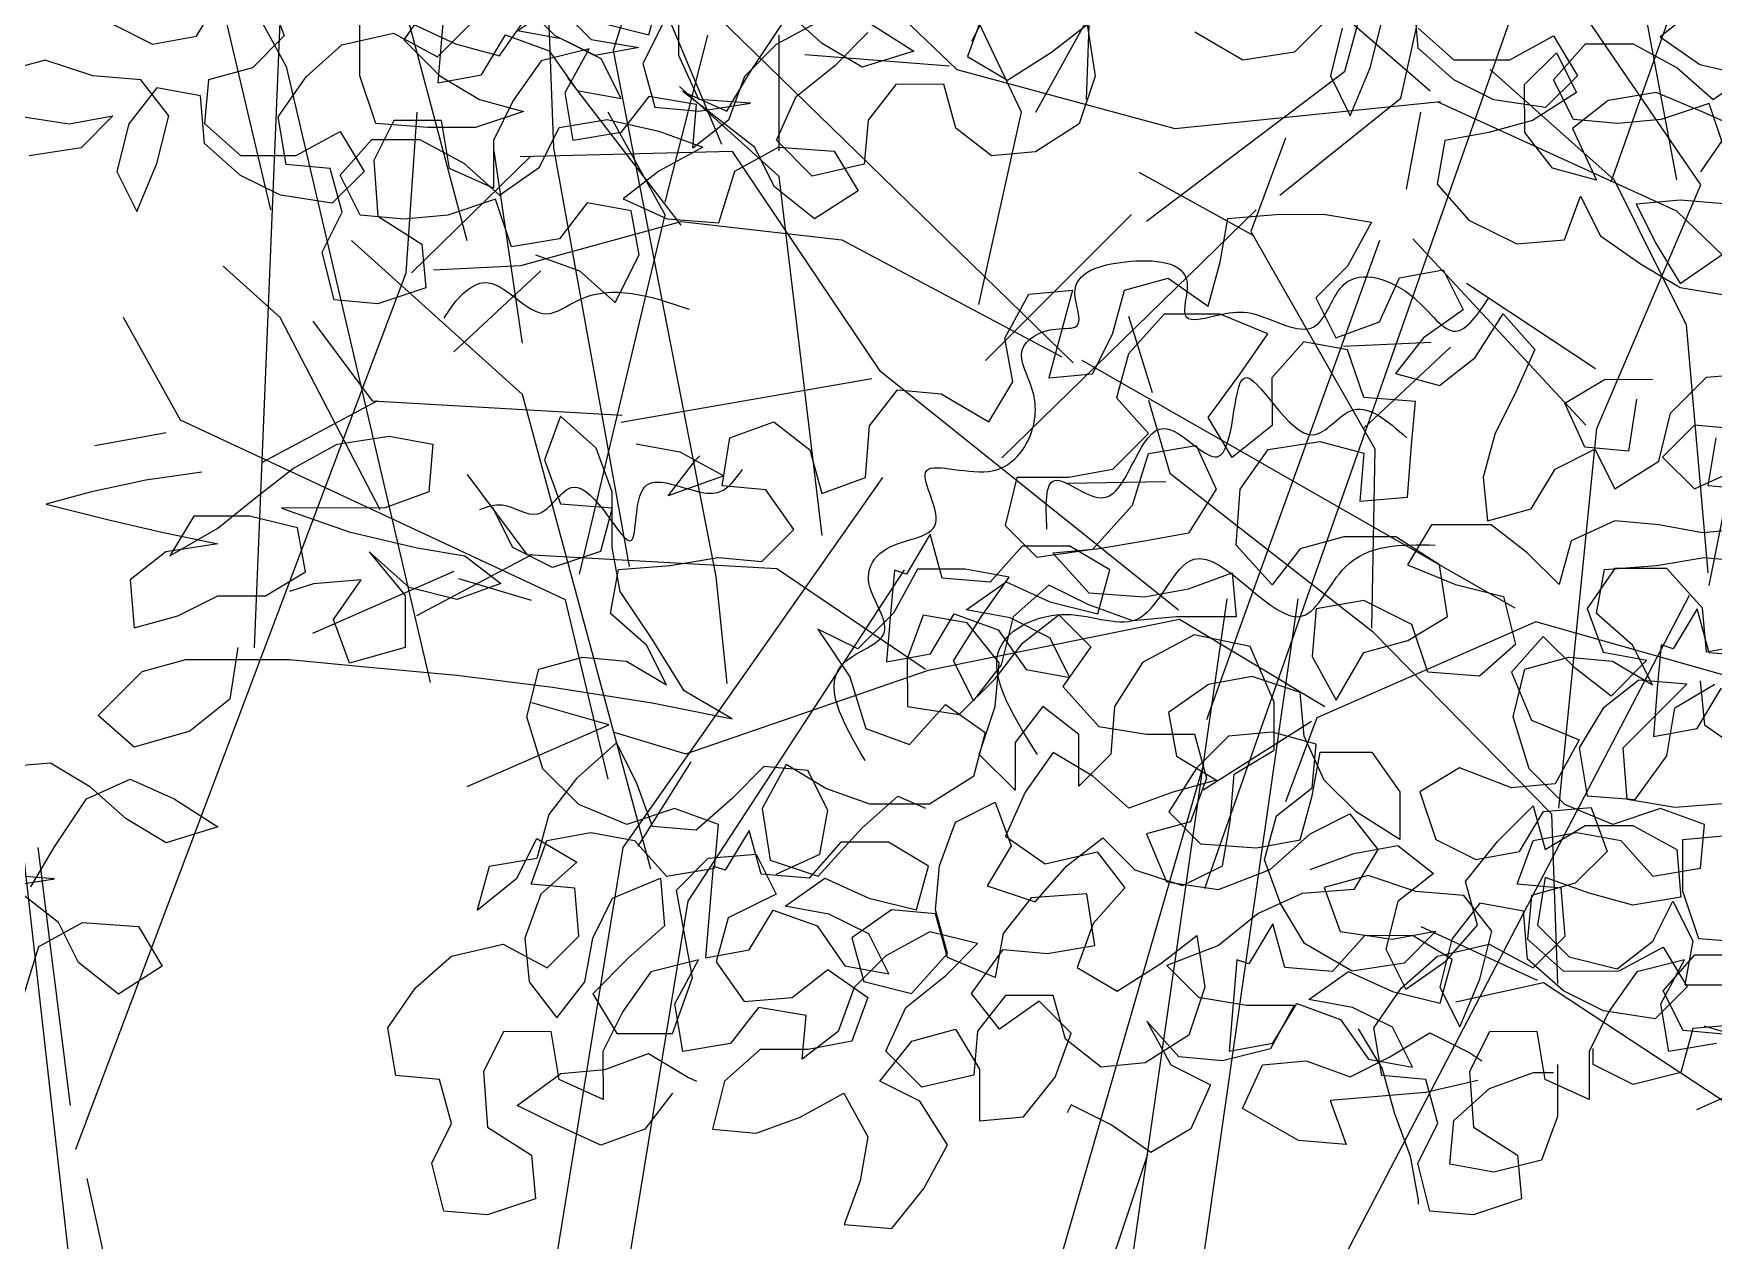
# Model space of a CAD drawing. Header units: metres. Extents: x 37 to 217, y 53 to 242.
# Drawn here: x 42.507 to 45.621, y 61.158 to 63.397 of the extents above; entities that cross this region are included whole.
import ezdxf

# ---------------------------------------------------------------- set-up
doc = ezdxf.new("R2010")
doc.units = ezdxf.units.M
doc.layers.add('DGPRO_Arboles existentes', color=7, linetype='Continuous')

# ---------------------------------------------------------------- blocks, each defined once
blk = doc.blocks.new('Celtis tala VISTA 250 gris')
at = {"color": 252}
for p, q in [((2390.6603, 1078.6866), (2390.2495, 1077.3866)), ((2390.6603, 1078.6866), (2390.2495, 1077.3866)), ((2391.4908, 1078.5062), (2390.9137, 1077.4036)), ((2391.4908, 1078.5062), (2390.9137, 1077.4036)), ((2389.1976, 1078.1742), (2389.6439, 1077.3574)), ((2389.1976, 1078.1742), (2389.6439, 1077.3574)), ((2391.1507, 1077.9743), (2391.1262, 1077.2961)), ((2391.1507, 1077.9743), (2391.1262, 1077.2961)), ((2386.5198, 1077.9178), (2386.6509, 1077.2209)), ((2386.5198, 1077.9178), (2386.6509, 1077.2209)), ((2391.7615, 1077.9154), (2391.6052, 1077.347)), ((2391.7615, 1077.9154), (2391.6052, 1077.347)), ((2391.7096, 1077.2983), (2391.8387, 1077.8803)), ((2391.7096, 1077.2983), (2391.8387, 1077.8803)), ((2386.1941, 1077.3857), (2385.7741, 1077.7503)), ((2386.1941, 1077.3857), (2385.7741, 1077.7503)), ((2385.0331, 1077.6979), (2385.3164, 1077.4256)), ((2385.0331, 1077.6979), (2385.3164, 1077.4256)), ((2389.6153, 1077.0916), (2389.4748, 1077.6875)), ((2389.6153, 1077.0916), (2389.4748, 1077.6875)), ((2384.8808, 1077.2866), (2384.7663, 1077.5603)), ((2384.8808, 1077.2866), (2384.7663, 1077.5603)), ((2384.8724, 1077.5247), (2385.5323, 1076.8815)), ((2384.8724, 1077.5247), (2385.5323, 1076.8815)), ((2389.5851, 1076.279), (2389.6353, 1077.5069)), ((2389.5851, 1076.279), (2389.6353, 1077.5069)), ((2391.9414, 1077.5267), (2391.3459, 1075.8318)), ((2391.9414, 1077.5267), (2391.3459, 1075.8318)), ((2389.8582, 1077.486), (2389.9786, 1077.0345)), ((2389.8582, 1077.486), (2389.9786, 1077.0345)), ((2385.3031, 1077.4321), (2385.035, 1077.4532)), ((2385.3031, 1077.4321), (2385.035, 1077.4532)), ((2390.1291, 1077.4679), (2390.1391, 1077.2061)), ((2390.1291, 1077.4679), (2390.1391, 1077.2061)), ((2391.0333, 1077.2723), (2391.139, 1077.4626)), ((2391.0333, 1077.2723), (2391.139, 1077.4626)), ((2392.2659, 1077.1378), (2392.0436, 1077.4627)), ((2392.2659, 1077.1378), (2392.0436, 1077.4627)), ((2392.0998, 1077.1432), (2392.2143, 1077.4683)), ((2392.0998, 1077.1432), (2392.2143, 1077.4683)), ((2385.3164, 1077.4256), (2385.7207, 1077.3163)), ((2385.3164, 1077.4256), (2385.7207, 1077.3163)), ((2390.3462, 1077.1058), (2390.4254, 1077.415)), ((2390.3462, 1077.1058), (2390.4254, 1077.415)), ((2390.5576, 1077.2009), (2390.5576, 1077.415)), ((2390.5576, 1077.2009), (2390.5576, 1077.415)), ((2391.0068, 1077.2723), (2390.9276, 1077.4388)), ((2391.0068, 1077.2723), (2390.9276, 1077.4388)), ((2384.8059, 1077.1372), (2384.5954, 1077.4101)), ((2384.8059, 1077.1372), (2384.5954, 1077.4101)), ((2390.2495, 1077.3866), (2390.4402, 1076.4115)), ((2390.2495, 1077.3866), (2390.4402, 1076.4115)), ((2392.266, 1077.1616), (2392.4332, 1077.4066)), ((2392.266, 1077.1616), (2392.4332, 1077.4066)), ((2385.7207, 1077.3163), (2386.2132, 1077.3664)), ((2385.7207, 1077.3163), (2386.2132, 1077.3664)), ((2386.6515, 1077.1628), (2386.2091, 1077.3654)), ((2386.6515, 1077.1628), (2386.2091, 1077.3654)), ((2389.6439, 1077.3574), (2389.9107, 1076.215)), ((2389.6439, 1077.3574), (2389.9107, 1076.215)), ((2391.8752, 1077.3516), (2392.1054, 1077.1468)), ((2391.8752, 1077.3516), (2392.1054, 1077.1468)), ((2390.5576, 1077.1533), (2390.3726, 1077.3199)), ((2390.5576, 1077.1533), (2390.3726, 1077.3199)), ((2391.6052, 1077.347), (2391.2386, 1077.0699)), ((2391.6052, 1077.347), (2391.2386, 1077.0699)), ((2391.4855, 1077.1188), (2391.7096, 1077.2983)), ((2391.4855, 1077.1188), (2391.7096, 1077.2983)), ((2392.4611, 1077.2983), (2392.2805, 1076.3946)), ((2392.4611, 1077.2983), (2392.2805, 1076.3946)), ((2384.9008, 1077.2735), (2384.5072, 1077.2639)), ((2384.9008, 1077.2735), (2384.5072, 1077.2639)), ((2385.1752, 1076.8655), (2384.9008, 1077.2735)), ((2385.1752, 1076.8655), (2384.9008, 1077.2735)), ((2389.8661, 1076.9742), (2389.8862, 1077.2722)), ((2389.8661, 1076.9742), (2389.8862, 1077.2722)), ((2390.3462, 1077.082), (2390.2404, 1077.2723)), ((2390.3462, 1077.082), (2390.2404, 1077.2723)), ((2390.9276, 1076.9155), (2391.0068, 1077.2723)), ((2390.9276, 1076.9155), (2391.0068, 1077.2723)), ((2391.7204, 1077.1296), (2391.7468, 1077.2723)), ((2391.7204, 1077.1296), (2391.7468, 1077.2723)), ((2391.4957, 1077.2241), (2391.4315, 1077.0511)), ((2391.4957, 1077.2241), (2391.4315, 1077.0511)), ((2390.0819, 1076.8441), (2390.029, 1077.2009)), ((2390.0819, 1076.8441), (2390.029, 1077.2009)), ((2390.1391, 1077.2061), (2390.2796, 1076.4296)), ((2390.1391, 1077.2061), (2390.2796, 1076.4296)), ((2387.5515, 1076.2917), (2386.6515, 1077.1628)), ((2387.5515, 1076.2917), (2386.6515, 1077.1628)), ((2389.8762, 1076.9742), (2390.0969, 1077.1909)), ((2389.8762, 1076.9742), (2390.0969, 1077.1909)), ((2384.5088, 1077.0621), (2384.8059, 1077.1438)), ((2384.5088, 1077.0621), (2384.8059, 1077.1438)), ((2384.8059, 1077.1438), (2385.1038, 1077.1097)), ((2384.8059, 1077.1438), (2385.1038, 1077.1097)), ((2390.6369, 1076.4873), (2390.5576, 1077.1533)), ((2390.6369, 1076.4873), (2390.5576, 1077.1533)), ((2391.437, 1077.0428), (2391.2248, 1077.1603)), ((2391.437, 1077.0428), (2391.2248, 1077.1603)), ((2392.0728, 1076.6855), (2392.2659, 1077.1378)), ((2392.0728, 1076.6855), (2392.2659, 1077.1378)), ((2392.1054, 1077.1468), (2392.2389, 1076.8783)), ((2392.1054, 1077.1468), (2392.2389, 1076.8783)), ((2385.1038, 1077.1097), (2385.5116, 1076.8927)), ((2385.1038, 1077.1097), (2385.5116, 1076.8927)), ((2390.1876, 1076.4159), (2390.3462, 1077.082)), ((2390.1876, 1076.4159), (2390.3462, 1077.082)), ((2391.2108, 1077.0826), (2390.9398, 1076.8117)), ((2391.2108, 1077.0826), (2390.9398, 1076.8117)), ((2391.4416, 1077.0916), (2390.9699, 1076.6312)), ((2391.4416, 1077.0916), (2390.9699, 1076.6312)), ((2384.3468, 1077.0543), (2384.5088, 1077.0621)), ((2384.3468, 1077.0543), (2384.5088, 1077.0621)), ((2384.5453, 1077.0525), (2384.3844, 1076.9024)), ((2384.5453, 1077.0525), (2384.3844, 1076.9024)), ((2391.4315, 1077.0511), (2391.6617, 1076.6481)), ((2391.4315, 1077.0511), (2391.6617, 1076.6481)), ((2392.0529, 1076.6918), (2391.7319, 1077.0378)), ((2392.0529, 1076.6918), (2391.7319, 1077.0378)), ((2390.0819, 1076.7489), (2389.7648, 1077.0344)), ((2390.0819, 1076.7489), (2389.7648, 1077.0344)), ((2391.3501, 1076.1461), (2391.6707, 1077.035)), ((2391.3501, 1076.1461), (2391.6707, 1077.035)), ((2389.6326, 1076.8917), (2389.5269, 1076.9868)), ((2389.6326, 1076.8917), (2389.5269, 1076.9868)), ((2384.1228, 1076.9591), (2384.2331, 1076.8111)), ((2384.1228, 1076.9591), (2384.2331, 1076.8111)), ((2389.254, 1075.3491), (2389.8661, 1076.9742)), ((2389.254, 1075.3491), (2389.8661, 1076.9742)), ((2391.8313, 1076.9551), (2392.0704, 1076.7973)), ((2391.8313, 1076.9551), (2392.0704, 1076.7973)), ((2386.3515, 1076.4268), (2385.5491, 1076.886)), ((2386.3515, 1076.4268), (2385.5491, 1076.886)), ((2389.4476, 1076.7014), (2389.3419, 1076.8917)), ((2389.4476, 1076.7014), (2389.3419, 1076.8917)), ((2389.8176, 1076.5348), (2389.6326, 1076.8917)), ((2389.8176, 1076.5348), (2389.6326, 1076.8917)), ((2391.2494, 1076.7517), (2391.2059, 1076.8933)), ((2391.2494, 1076.7517), (2391.2059, 1076.8933)), ((2385.1591, 1076.8522), (2384.6941, 1076.7712)), ((2385.1591, 1076.8522), (2384.6941, 1076.7712)), ((2385.7277, 1076.4233), (2385.1752, 1076.8655)), ((2385.7277, 1076.4233), (2385.1752, 1076.8655)), ((2392.2389, 1076.8783), (2392.2787, 1076.4181)), ((2392.2389, 1076.8783), (2392.2787, 1076.4181)), ((2391.6037, 1076.8382), (2391.7657, 1076.8461)), ((2391.6037, 1076.8382), (2391.7657, 1076.8461)), ((2391.8021, 1076.8364), (2391.6412, 1076.6863)), ((2391.8021, 1076.8364), (2391.6412, 1076.6863)), ((2384.243, 1076.8112), (2384.0289, 1076.6971)), ((2384.243, 1076.8112), (2384.0289, 1076.6971)), ((2384.2331, 1076.8111), (2384.6964, 1076.7849)), ((2384.2331, 1076.8111), (2384.6964, 1076.7849)), ((2390.3197, 1075.8688), (2390.0819, 1076.7489)), ((2390.3197, 1075.8688), (2390.0819, 1076.7489)), ((2391.2422, 1076.7381), (2391.2817, 1076.6028)), ((2391.2422, 1076.7381), (2391.2817, 1076.6028)), ((2390.1612, 1076.3683), (2389.4476, 1076.7014)), ((2390.1612, 1076.3683), (2389.4476, 1076.7014)), ((2384.4093, 1076.6744), (2384.5196, 1076.5264)), ((2384.4093, 1076.6744), (2384.5196, 1076.5264)), ((2389.4212, 1076.6776), (2389.2891, 1076.6538)), ((2389.4212, 1076.6776), (2389.2891, 1076.6538)), ((2392.0024, 1075.9814), (2392.0728, 1076.6855)), ((2392.0024, 1075.9814), (2392.0728, 1076.6855)), ((2391.6617, 1076.6481), (2391.6554, 1076.3152)), ((2391.6617, 1076.6481), (2391.6554, 1076.3152)), ((2391.2817, 1076.6028), (2391.6568, 1076.3097)), ((2391.2817, 1076.6028), (2391.6568, 1076.3097)), ((2390.7492, 1076.595), (2390.2675, 1075.9089)), ((2390.7492, 1076.595), (2390.2675, 1075.9089)), ((2391.2742, 1076.5867), (2391.0898, 1076.584)), ((2391.2742, 1076.5867), (2391.0898, 1076.584)), ((2384.5295, 1076.5265), (2384.3154, 1076.4123)), ((2384.5295, 1076.5265), (2384.3154, 1076.4123)), ((2384.5196, 1076.5264), (2384.9828, 1076.5002)), ((2384.5196, 1076.5264), (2384.9828, 1076.5002)), ((2384.1227, 1076.3806), (2384.3852, 1076.4954)), ((2384.1227, 1076.3806), (2384.3852, 1076.4954)), ((2384.3927, 1076.4819), (2384.5277, 1076.4414)), ((2384.3927, 1076.4819), (2384.5277, 1076.4414)), ((2384.9828, 1076.5002), (2385.2588, 1076.3138)), ((2384.9828, 1076.5002), (2385.2588, 1076.3138)), ((2390.7893, 1076.4235), (2390.3879, 1075.8095)), ((2390.7893, 1076.4235), (2390.3879, 1075.8095)), ((2385.2641, 1076.312), (2385.7291, 1076.4065)), ((2385.2641, 1076.312), (2385.7291, 1076.4065)), ((2385.7291, 1076.4065), (2385.9991, 1076.2445)), ((2385.7291, 1076.4065), (2385.9991, 1076.2445)), ((2386.3896, 1076.4012), (2385.9839, 1076.2235)), ((2386.3896, 1076.4012), (2385.9839, 1076.2235)), ((2386.807, 1076.2828), (2386.3896, 1076.4012)), ((2386.807, 1076.2828), (2386.3896, 1076.4012)), ((2390.4402, 1076.4115), (2390.4603, 1076.2129)), ((2390.4402, 1076.4115), (2390.4603, 1076.2129)), ((2390.2404, 1076.0353), (2390.1612, 1076.3683)), ((2390.2404, 1076.0353), (2390.1612, 1076.3683)), ((2390.729, 1071.7785), (2391.3881, 1076.3701)), ((2390.729, 1071.7785), (2391.3881, 1076.3701)), ((2390.9554, 1072.4418), (2391.5192, 1076.3701)), ((2390.9554, 1072.4418), (2391.5192, 1076.3701)), ((2392.2442, 1076.3759), (2391.2453, 1074.4601)), ((2392.2442, 1076.3759), (2391.2453, 1074.4601)), ((2384.8141, 1076.1567), (2385.2641, 1076.312)), ((2384.8141, 1076.1567), (2385.2641, 1076.312)), ((2391.6568, 1076.3097), (2391.9891, 1075.9711)), ((2391.6568, 1076.3097), (2391.9891, 1075.9711)), ((2384.6716, 1076.2107), (2384.5291, 1076.2512)), ((2384.6716, 1076.2107), (2384.5291, 1076.2512)), ((2384.4091, 1076.0959), (2384.6716, 1076.2107)), ((2384.4091, 1076.0959), (2384.6716, 1076.2107)), ((2384.6791, 1076.1972), (2384.8141, 1076.1567)), ((2384.6791, 1076.1972), (2384.8141, 1076.1567)), ((2385.974, 1076.2168), (2385.7732, 1076.0895)), ((2385.974, 1076.2168), (2385.7732, 1076.0895)), ((2385.9839, 1076.2235), (2385.9256, 1076.0676)), ((2385.9839, 1076.2235), (2385.9256, 1076.0676)), ((2384.8235, 1076.1417), (2384.7255, 1075.9855)), ((2384.8235, 1076.1417), (2384.7255, 1075.9855)), ((2391.3441, 1076.0633), (2390.761, 1074.0478)), ((2391.3441, 1076.0633), (2390.761, 1074.0478)), ((2391.9891, 1075.9711), (2392, 1075.6564)), ((2391.9891, 1075.9711), (2392, 1075.6564)), ((2389.2741, 1074.8525), (2389.1537, 1075.9269)), ((2389.2741, 1074.8525), (2389.1537, 1075.9269)), ((2389.244, 1075.4303), (2389.1838, 1075.9089)), ((2389.244, 1075.4303), (2389.1838, 1075.9089)), ((2390.2675, 1075.9089), (2389.9765, 1074.1121)), ((2390.2675, 1075.9089), (2389.9765, 1074.1121)), ((2390.3879, 1075.8095), (2390.0969, 1074.0309)), ((2390.3879, 1075.8095), (2390.0969, 1074.0309)), ((2391.9632, 1075.6623), (2391.7472, 1075.7615)), ((2391.9632, 1075.6623), (2391.7472, 1075.7615)), ((2386.7014, 1075.652), (2386.8572, 1075.6066)), ((2386.7014, 1075.652), (2386.8572, 1075.6066)), ((2391.9742, 1075.6577), (2391.8116, 1075.6218)), ((2391.9742, 1075.6577), (2391.8116, 1075.6218)), ((2392.3441, 1075.414), (2391.9742, 1075.6577)), ((2392.3441, 1075.414), (2391.9742, 1075.6577)), ((2386.8885, 1075.5856), (2386.6874, 1075.4962)), ((2386.8885, 1075.5856), (2386.6874, 1075.4962)), ((2391.2402, 1075.3394), (2390.9981, 1074.6186)), ((2391.2402, 1075.3394), (2390.9981, 1074.6186)), ((2389.2741, 1075.2949), (2389.4246, 1074.6177)), ((2389.2741, 1075.2949), (2389.4246, 1074.6177))]:
    blk.add_line(p, q, dxfattribs=at)
for points in [[(2386.7406, 1077.2741), (2386.7109, 1077.3627), (2386.6223, 1077.333), (2386.541, 1077.3256), (2386.4598, 1077.3329), (2386.4228, 1077.4067), (2386.4818, 1077.4733), (2386.5705, 1077.4734), (2386.6518, 1077.4291), (2386.7183, 1077.3701), (2386.7921, 1077.4219)], [(2386.1715, 1077.5026), (2386.238, 1077.4435), (2386.3415, 1077.4436), (2386.4227, 1077.488), (2386.4671, 1077.4142), (2386.408, 1077.355), (2386.312, 1077.3697), (2386.2381, 1077.4066), (2386.1715, 1077.4656), (2386.1641, 1077.5543)], [(2386.0311, 1077.5024), (2386.009, 1077.4138), (2386.046, 1077.3399), (2386.0829, 1077.4286), (2386.105, 1077.5173)], [(2386.0016, 1077.5172), (2385.9425, 1077.458), (2385.8465, 1077.4432), (2385.7578, 1077.4948)], [(2385.3662, 1077.5314), (2385.3367, 1077.4501), (2385.4106, 1077.4058), (2385.4919, 1077.4576), (2385.5583, 1077.5094), (2385.5732, 1077.4134), (2385.5437, 1077.3247), (2385.4625, 1077.2729), (2385.3812, 1077.2654), (2385.3147, 1077.3171), (2385.2924, 1077.3983), (2385.2038, 1077.3982), (2385.1521, 1077.3317), (2385.1448, 1077.2504), (2385.0488, 1077.2282), (2384.9822, 1077.2946), (2385.0191, 1077.3759), (2385.0929, 1077.4351), (2385.152, 1077.4942)], [(2385.0633, 1077.5163), (2384.9821, 1077.4719), (2384.923, 1077.4128), (2384.8936, 1077.3315), (2384.8271, 1077.2797), (2384.8344, 1077.361), (2384.7458, 1077.3757), (2384.6941, 1077.3091), (2384.6055, 1077.2943), (2384.5906, 1077.3829), (2384.6349, 1077.4642), (2384.5462, 1077.442), (2384.4946, 1077.368), (2384.4577, 1077.2941), (2384.4578, 1077.2055), (2384.3765, 1077.2423), (2384.3616, 1077.331), (2384.273, 1077.3309), (2384.2361, 1077.257), (2384.2436, 1077.1536), (2384.3249, 1077.1019), (2384.3324, 1077.0207), (2384.2437, 1076.991), (2384.1625, 1076.9983), (2384.1402, 1077.087), (2384.1771, 1077.1609), (2384.1549, 1077.2421), (2384.0736, 1077.2494), (2384.0587, 1077.3381), (2384.1104, 1077.412), (2384.1768, 1077.4712), (2384.2728, 1077.4934), (2384.3541, 1077.4492), (2384.4132, 1077.5083)], [(2390.1058, 1077.0078), (2390.1871, 1076.9784), (2390.2537, 1076.9193), (2390.2979, 1077.008), (2390.2831, 1077.0893), (2390.2018, 1077.104), (2390.1501, 1077.0374), (2390.0615, 1077.0226), (2390.0319, 1077.1112), (2389.9432, 1077.0816), (2389.862, 1077.0741), (2389.7807, 1077.0814), (2389.7437, 1077.1553), (2389.8027, 1077.2218), (2389.8914, 1077.2219), (2389.9727, 1077.1776), (2390.0392, 1077.1186), (2390.1131, 1077.1704), (2390.1499, 1077.2443), (2390.2386, 1077.2591), (2390.3346, 1077.2371), (2390.4159, 1077.2076), (2390.3347, 1077.1632), (2390.2683, 1077.1114), (2390.3496, 1077.0746), (2390.4456, 1077.0673), (2390.4751, 1077.1633), (2390.5563, 1077.2077), (2390.6597, 1077.2004), (2390.7041, 1077.1266), (2390.6229, 1077.0748), (2390.549, 1077.1338), (2390.512, 1077.2077), (2390.3789, 1077.311), (2390.4602, 1077.2741), (2390.5045, 1077.348), (2390.5635, 1077.4367)], [(2390.726, 1077.4369), (2390.8073, 1077.3853), (2390.7113, 1077.3556), (2390.6374, 1077.3999), (2390.5709, 1077.4589)], [(2390.3419, 1077.4365), (2390.305, 1077.3626), (2390.3272, 1077.2814), (2390.4085, 1077.2741), (2390.5045, 1077.2889), (2390.4085, 1077.2962), (2390.3715, 1077.3775), (2390.3714, 1077.4809)], [(2390.1497, 1077.4659), (2390.2089, 1077.4069), (2390.2976, 1077.3922), (2390.2163, 1077.3773), (2390.1424, 1077.4142), (2390.0758, 1077.4806)], [(2389.9133, 1077.4805), (2389.8617, 1077.4066), (2389.9282, 1077.3401), (2390.0021, 1077.2959), (2390.0834, 1077.2738), (2389.9948, 1077.2441), (2389.9061, 1077.2441), (2389.8101, 1077.2514), (2389.7805, 1077.34), (2389.7804, 1077.436)], [(2389.8616, 1077.4435), (2389.9577, 1077.3993), (2390.039, 1077.3772), (2390.0907, 1077.4511)], [(2389.3223, 1077.4356), (2389.3962, 1077.3987), (2389.4775, 1077.4136), (2389.5218, 1077.4875)], [(2389.6104, 1077.495), (2389.64, 1077.4137), (2389.581, 1077.3546), (2389.4997, 1077.3323), (2389.4924, 1077.2511), (2389.559, 1077.192), (2389.6624, 1077.1921), (2389.7436, 1077.2365), (2389.788, 1077.1627), (2389.729, 1077.1035), (2389.6329, 1077.1182), (2389.559, 1077.1551), (2389.4925, 1077.2141), (2389.485, 1077.3028), (2389.4037, 1077.3175), (2389.3521, 1077.2509), (2389.33, 1077.1623), (2389.367, 1077.0884), (2389.4038, 1077.1771), (2389.4259, 1077.2658), (2389.3741, 1077.3322), (2389.2855, 1077.3395), (2389.1968, 1077.369), (2389.1156, 1077.3468)], [(2389.1452, 1077.2655), (2389.2412, 1077.2508), (2389.3225, 1077.2657), (2389.2634, 1077.2065), (2389.1674, 1077.1917)], [(2392.338, 1077.4716), (2392.2567, 1077.4642), (2392.1903, 1077.4124), (2392.2642, 1077.3607), (2392.3603, 1077.3387)], [(2392.353, 1077.2352), (2392.2717, 1077.2721), (2392.183, 1077.309), (2392.0943, 1077.2941), (2392.0279, 1077.2423), (2392.0723, 1077.1463), (2391.991, 1077.1684), (2391.9393, 1077.2349), (2391.9392, 1077.3235), (2391.9982, 1077.3827), (2392.0352, 1077.3088), (2391.954, 1077.257), (2391.8728, 1077.2348), (2391.7915, 1077.2199), (2391.7768, 1077.1387), (2391.836, 1077.0722), (2391.9247, 1077.028), (2392.0133, 1077.0354), (2392.0428, 1077.1167), (2392.0798, 1077.0429), (2392.1537, 1076.9912), (2392.2276, 1076.947), (2392.3163, 1076.9323)], [(2392.3088, 1077.1022), (2392.2275, 1077.1095), (2392.1462, 1077.1021), (2392.1832, 1077.0282), (2392.2276, 1076.9544), (2392.3236, 1077.021)], [(2392.338, 1077.4716), (2392.2567, 1077.4642), (2392.1903, 1077.4124), (2392.2642, 1077.3607), (2392.3603, 1077.3387)], [(2392.353, 1077.2352), (2392.2717, 1077.2721), (2392.183, 1077.309), (2392.0943, 1077.2941), (2392.0279, 1077.2423), (2392.0723, 1077.1463), (2391.991, 1077.1684), (2391.9393, 1077.2349), (2391.9392, 1077.3235), (2391.9982, 1077.3827), (2392.0352, 1077.3088), (2391.954, 1077.257), (2391.8728, 1077.2348), (2391.7915, 1077.2199), (2391.7768, 1077.1387), (2391.836, 1077.0722), (2391.9247, 1077.028), (2392.0133, 1077.0354), (2392.0428, 1077.1167), (2392.0798, 1077.0429), (2392.1537, 1076.9912), (2392.2276, 1076.947), (2392.3163, 1076.9323)], [(2392.3088, 1077.1022), (2392.2275, 1077.1095), (2392.1462, 1077.1021), (2392.1832, 1077.0282), (2392.2276, 1076.9544), (2392.3236, 1077.021)], [(2384.3692, 1077.5711), (2384.3618, 1077.4898), (2384.3545, 1077.4012), (2384.4358, 1077.416), (2384.48, 1077.4899), (2384.5613, 1077.4605), (2384.6131, 1077.3866), (2384.6944, 1077.3719), (2384.6574, 1077.4458), (2384.5835, 1077.4826), (2384.5022, 1077.4973), (2384.576, 1077.5491), (2384.6573, 1077.5123), (2384.746, 1077.4902), (2384.7681, 1077.5715), (2384.6942, 1077.6157), (2384.6055, 1077.6156), (2384.5465, 1077.5491), (2384.4578, 1077.5564), (2384.4356, 1077.6377), (2384.3913, 1077.5637), (2384.3692, 1077.5711)], [(2384.3692, 1077.5711), (2384.3618, 1077.4898), (2384.3545, 1077.4012), (2384.4358, 1077.416), (2384.48, 1077.4899), (2384.5613, 1077.4605), (2384.6131, 1077.3866), (2384.6944, 1077.3719), (2384.6574, 1077.4458), (2384.5835, 1077.4826), (2384.5022, 1077.4973), (2384.576, 1077.5491), (2384.6573, 1077.5123), (2384.746, 1077.4902), (2384.7681, 1077.5715), (2384.6942, 1077.6157), (2384.6055, 1077.6156), (2384.5465, 1077.5491), (2384.4578, 1077.5564), (2384.4356, 1077.6377), (2384.3913, 1077.5637), (2384.3692, 1077.5711)], [(2386.7441, 1075.636), (2386.6629, 1075.6433), (2386.6258, 1075.7172), (2386.6849, 1075.7837), (2386.7735, 1075.7838)], [(2386.7883, 1075.806), (2386.6922, 1075.8133), (2386.6626, 1075.9019), (2386.6625, 1075.9979), (2386.7438, 1076.0054)], [(2386.7437, 1076.0645), (2386.6477, 1076.057), (2386.559, 1076.0717), (2386.5516, 1076.1678), (2386.6697, 1076.2861), (2386.581, 1076.2934), (2386.5146, 1076.2416), (2386.4703, 1076.1677), (2386.4851, 1076.079), (2386.5738, 1076.0717), (2386.6328, 1076.153), (2386.6475, 1076.2417), (2386.7214, 1076.2861)], [(2386.7878, 1076.36), (2386.7065, 1076.3452), (2386.6991, 1076.4265), (2386.6325, 1076.5003), (2386.5365, 1076.5002), (2386.4848, 1076.4263), (2386.5145, 1076.345), (2386.5957, 1076.3303), (2386.5293, 1076.2638), (2386.4628, 1076.3154), (2386.4036, 1076.3745), (2386.3446, 1076.3079), (2386.3816, 1076.2193), (2386.4703, 1076.1825), (2386.426, 1076.1011), (2386.3448, 1076.0937), (2386.2487, 1076.1305), (2386.1749, 1076.0861), (2386.2045, 1075.9975), (2386.2784, 1075.9606), (2386.3597, 1075.9755), (2386.4039, 1076.0494), (2386.4926, 1076.0569), (2386.5222, 1075.9756), (2386.4631, 1075.9165), (2386.3819, 1075.8942), (2386.3746, 1075.813), (2386.4411, 1075.7539), (2386.5445, 1075.754), (2386.6258, 1075.7984), (2386.6702, 1075.7246), (2386.6111, 1075.6654), (2386.5151, 1075.6801), (2386.4412, 1075.717), (2386.3746, 1075.776), (2386.3671, 1075.8647), (2386.2859, 1075.8794), (2386.2342, 1075.8128), (2386.2121, 1075.7242), (2386.2491, 1075.6503), (2386.286, 1075.739), (2386.3081, 1075.8277), (2386.2563, 1075.8941), (2386.1676, 1075.9014), (2386.079, 1075.9309), (2385.9977, 1075.9087), (2386.0273, 1075.8274), (2386.1234, 1075.8127), (2386.2046, 1075.8276), (2386.1456, 1075.7684), (2386.0496, 1075.7536), (2385.9609, 1075.8052), (2385.9165, 1075.879), (2385.8868, 1075.9603), (2385.9089, 1076.0416), (2385.9754, 1076.0933), (2385.9827, 1076.1746), (2385.9014, 1076.1967), (2385.8201, 1076.1892), (2385.7611, 1076.1301), (2385.7095, 1076.0488), (2385.7686, 1075.9897), (2385.8721, 1075.9824), (2385.9533, 1075.9973), (2385.9754, 1076.0786), (2385.9901, 1076.1598), (2386.0861, 1076.1599), (2386.1379, 1076.0861), (2386.138, 1075.9975), (2386.0567, 1076.0491), (2385.9975, 1076.1081), (2385.9605, 1076.1894), (2385.9531, 1076.2706), (2385.8644, 1076.3001), (2385.7831, 1076.2853), (2385.7093, 1076.2335), (2385.7241, 1076.1522), (2385.7981, 1076.108), (2385.7168, 1076.0857), (2385.6356, 1076.0561), (2385.569, 1076.1151), (2385.4951, 1076.1594), (2385.4435, 1076.0855), (2385.4066, 1076.0042), (2385.4805, 1075.9525), (2385.5765, 1075.9748), (2385.6283, 1075.9083), (2385.5693, 1075.8418), (2385.5398, 1075.7605), (2385.6137, 1075.7162), (2385.6949, 1075.768), (2385.7614, 1075.8198), (2385.7762, 1075.7238), (2385.7468, 1075.6351), (2385.6656, 1075.5833), (2385.5843, 1075.5758), (2385.5178, 1075.6275), (2385.4955, 1075.7087), (2385.4069, 1075.7087), (2385.3552, 1075.6421), (2385.3479, 1075.5609), (2385.2519, 1075.5386), (2385.1853, 1075.605), (2385.2222, 1075.6863), (2385.296, 1075.7455), (2385.3551, 1075.8047), (2385.2664, 1075.8267), (2385.1852, 1075.7823), (2385.1261, 1075.7232), (2385.0966, 1075.6419), (2385.0302, 1075.5901), (2385.0375, 1075.6714), (2384.9488, 1075.6861), (2384.8972, 1075.6195), (2384.8086, 1075.6047), (2384.7937, 1075.6933), (2384.838, 1075.7746), (2384.7493, 1075.7524), (2384.6977, 1075.6785), (2384.6608, 1075.6045), (2384.6609, 1075.5159), (2384.5796, 1075.5528), (2384.5647, 1075.6414), (2384.4761, 1075.6413), (2384.4392, 1075.5674), (2384.4467, 1075.464), (2384.528, 1075.4123), (2384.5355, 1075.3311), (2384.4468, 1075.3015), (2384.3656, 1075.3088), (2384.3433, 1075.3974), (2384.3802, 1075.4713), (2384.3579, 1075.5526), (2384.2767, 1075.5599), (2384.2618, 1075.6485), (2384.3135, 1075.7224), (2384.3799, 1075.7816), (2384.4759, 1075.8038), (2384.5572, 1075.7596), (2384.6163, 1075.8188), (2384.6088, 1075.9074), (2384.5275, 1075.9147), (2384.557, 1075.996), (2384.6383, 1076.0109), (2384.7195, 1075.9962), (2384.7787, 1075.9297), (2384.8673, 1075.9446), (2384.8747, 1076.0258), (2384.7934, 1076.0553), (2384.7047, 1076.0257), (2384.6161, 1076.0626), (2384.5495, 1076.129), (2384.5199, 1076.225), (2384.5419, 1076.3137), (2384.6232, 1076.3359), (2384.7045, 1076.3286), (2384.7784, 1076.2843), (2384.7414, 1076.3582), (2384.6748, 1076.4172), (2384.6895, 1076.4985), (2384.7856, 1076.506), (2384.8742, 1076.5208), (2384.9555, 1076.5135), (2385.0145, 1076.5727), (2384.9627, 1076.6465), (2384.8815, 1076.6538), (2384.8962, 1076.7425), (2384.9774, 1076.7721), (2385.0439, 1076.7205), (2385.0662, 1076.6392), (2385.1474, 1076.6688), (2385.1547, 1076.7649), (2385.2064, 1076.8314), (2385.2876, 1076.8241), (2385.3763, 1076.7725), (2385.4206, 1076.8464), (2385.4058, 1076.9276), (2385.45, 1077.009), (2385.5313, 1077.0164), (2385.4871, 1076.8538), (2385.5683, 1076.8613), (2385.6052, 1076.9352), (2385.6273, 1077.0165), (2385.7086, 1077.0387), (2385.7825, 1076.9871), (2385.8046, 1077.0684), (2385.8193, 1077.1497), (2385.9079, 1077.1571), (2385.9966, 1077.1572), (2386.0852, 1077.1425), (2386.041, 1077.0612), (2385.9819, 1077.002), (2386.0189, 1076.9282), (2386.1002, 1076.9578), (2386.137, 1077.0391), (2386.2183, 1077.054), (2386.2553, 1076.9801), (2386.1815, 1076.9284), (2386.1298, 1076.8618), (2386.2111, 1076.8397), (2386.2775, 1076.8915), (2386.3292, 1076.9728), (2386.3883, 1076.9064), (2386.3515, 1076.8251), (2386.3146, 1076.7512), (2386.2925, 1076.6699), (2386.3, 1076.5886), (2386.3812, 1076.6109), (2386.4255, 1076.6848), (2386.4993, 1076.7218), (2386.5363, 1076.6479), (2386.6176, 1076.6997), (2386.6396, 1076.7884), (2386.7061, 1076.855), (2386.7947, 1076.8624)], [(2386.7653, 1076.759), (2386.684, 1076.7663), (2386.6249, 1076.7071), (2386.6841, 1076.6481), (2386.7653, 1076.6851)], [(2386.7876, 1076.5743), (2386.6989, 1076.5668), (2386.6177, 1076.5815), (2386.5364, 1076.5888), (2386.4552, 1076.5518), (2386.4331, 1076.4705), (2386.3739, 1076.5296), (2386.3074, 1076.5812), (2386.1966, 1076.5811), (2386.1523, 1076.5072), (2386.241, 1076.4704), (2386.3297, 1076.4483), (2386.3519, 1076.3597), (2386.2855, 1076.3005), (2386.1894, 1076.3078), (2386.1598, 1076.3964), (2386.0711, 1076.4407), (2385.9825, 1076.4258), (2385.9752, 1076.3371), (2386.0196, 1076.2559), (2386.0712, 1076.3446), (2386.1524, 1076.3669), (2386.2263, 1076.4113), (2386.2114, 1076.5073), (2386.1301, 1076.5589), (2386.0341, 1076.5588), (2385.9528, 1076.5366), (2385.9012, 1076.4701), (2385.8346, 1076.5439), (2385.8419, 1076.6473), (2385.8935, 1076.7212), (2385.9896, 1076.7361), (2386.0709, 1076.714), (2386.0635, 1076.6253), (2386.1522, 1076.6328), (2386.1595, 1076.7289), (2386.1668, 1076.8101), (2386.0708, 1076.8174), (2386.0411, 1076.9061), (2385.9598, 1076.9208), (2385.9008, 1076.8542), (2385.9009, 1076.7656), (2385.8271, 1076.7064), (2385.7827, 1076.7802), (2385.8417, 1076.8616), (2385.8933, 1076.9355), (2385.8047, 1076.9723), (2385.7012, 1076.9722), (2385.6348, 1076.8983), (2385.6127, 1076.817), (2385.6719, 1076.7506), (2385.6054, 1076.684), (2385.5242, 1076.6692), (2385.4282, 1076.6691), (2385.4061, 1076.5804), (2385.4652, 1076.5214), (2385.5686, 1076.5362), (2385.6424, 1076.6176), (2385.6719, 1076.7136), (2385.7606, 1076.7285), (2385.7976, 1076.6473), (2385.7459, 1076.566), (2385.6647, 1076.5511), (2385.576, 1076.5362), (2385.4948, 1076.5288), (2385.5613, 1076.455), (2385.6648, 1076.4477), (2385.746, 1076.4625), (2385.8273, 1076.4922), (2385.8347, 1076.4109), (2385.7239, 1076.4108), (2385.6426, 1076.4033), (2385.5614, 1076.4328), (2385.4874, 1076.4697), (2385.421, 1076.4105), (2385.3989, 1076.3218), (2385.3473, 1076.2553), (2385.3103, 1076.3291), (2385.3619, 1076.4105), (2385.4135, 1076.4844), (2385.3323, 1076.4991), (2385.2436, 1076.499), (2385.1994, 1076.4177), (2385.1329, 1076.3511), (2385.059, 1076.388), (2385.1182, 1076.2994), (2385.1478, 1076.2034), (2385.2291, 1076.1739), (2385.2956, 1076.2479), (2385.3695, 1076.1962), (2385.3474, 1076.1149), (2385.2662, 1076.0631), (2385.1554, 1076.063), (2385.0741, 1076.0925), (2385.0002, 1076.1368), (2384.9559, 1076.0555), (2384.9708, 1075.9594), (2385.0594, 1075.93), (2385.1406, 1076.0187), (2385.2071, 1076.0779), (2385.2588, 1076.0558)], [(2389.1555, 1075.6292), (2389.185, 1075.7252), (2389.2662, 1075.7696), (2389.3697, 1075.7623), (2389.4141, 1075.6885), (2389.3328, 1075.6367), (2389.2589, 1075.6957), (2389.2219, 1075.7696), (2389.0888, 1075.8729)], [(2389.1701, 1075.836), (2389.2144, 1075.9099), (2389.2734, 1075.9987), (2389.3546, 1076.0357), (2389.4359, 1075.9988), (2389.5172, 1075.9472), (2389.4212, 1075.9175), (2389.3473, 1075.9618), (2389.2808, 1076.0208), (2389.2069, 1076.0651), (2389.1182, 1076.0576)], [(2389.1184, 1075.836), (2389.2144, 1075.8508), (2389.1184, 1075.8581)], [(2386.725, 1075.6195), (2386.6363, 1075.6047), (2386.6215, 1075.6933), (2386.6657, 1075.7746), (2386.5771, 1075.7524), (2386.5254, 1075.6785), (2386.4886, 1075.6045), (2386.4886, 1075.5159), (2386.4073, 1075.5528), (2386.3925, 1075.6414), (2386.3038, 1075.6413), (2386.267, 1075.5674), (2386.2745, 1075.464), (2386.3558, 1075.4123), (2386.3632, 1075.3311), (2386.2746, 1075.3015), (2386.1933, 1075.3088), (2386.1711, 1075.3974), (2386.208, 1075.4713), (2386.1857, 1075.5526), (2386.1044, 1075.5599), (2386.0896, 1075.6485), (2386.1412, 1075.7224), (2386.2077, 1075.7816), (2386.3037, 1075.8038), (2386.385, 1075.7596), (2386.444, 1075.8188), (2386.4366, 1075.9074), (2386.3553, 1075.9147), (2386.3848, 1075.996), (2386.466, 1076.0109), (2386.5473, 1075.9962), (2386.6065, 1075.9297), (2386.6951, 1075.9446), (2386.7024, 1076.0258), (2386.6211, 1076.0553), (2386.5325, 1076.0257), (2386.4438, 1076.0626), (2386.3773, 1076.129), (2386.3476, 1076.225), (2386.3697, 1076.3137), (2386.451, 1076.3359), (2386.5322, 1076.3286), (2386.6062, 1076.2843), (2386.5691, 1076.3582), (2386.5026, 1076.4172), (2386.5173, 1076.4985), (2386.6133, 1076.506), (2386.702, 1076.5208), (2386.7832, 1076.5135)], [(2386.7905, 1076.6465), (2386.7092, 1076.6538), (2386.7239, 1076.7425)], [(2392.1466, 1076.7401), (2392.1319, 1076.644), (2392.0506, 1076.6513), (2392.0136, 1076.7325), (2392.0874, 1076.7769), (2392.1761, 1076.777)], [(2392.1466, 1076.7401), (2392.1319, 1076.644), (2392.0506, 1076.6513), (2392.0136, 1076.7325), (2392.0874, 1076.7769), (2392.1761, 1076.777)], [(2389.4579, 1076.2574), (2389.6499, 1076.2576), (2389.7977, 1076.2429), (2389.9603, 1076.2283), (2390.1376, 1076.2063), (2390.3223, 1076.1769), (2390.4701, 1076.1475), (2390.3814, 1076.1991), (2390.3222, 1076.2951), (2390.263, 1076.3837), (2390.2482, 1076.465), (2390.2481, 1076.5684), (2390.2184, 1076.6496), (2390.1519, 1076.7087), (2390.1224, 1076.6274), (2390.152, 1076.5462), (2390.2481, 1076.5389), (2390.226, 1076.4576), (2390.1374, 1076.4279), (2390.0635, 1076.4648), (2390.0265, 1076.5386)], [(2389.4871, 1076.6046), (2389.3837, 1076.5898), (2389.2803, 1076.5675), (2389.199, 1076.5453), (2389.3173, 1076.5158), (2389.4133, 1076.4938), (2389.5168, 1076.4717), (2389.4207, 1076.4568), (2389.3543, 1076.4051), (2389.3618, 1076.3164), (2389.443, 1076.3386), (2389.5169, 1076.3757), (2389.6055, 1076.3757), (2389.6793, 1076.4201), (2389.6645, 1076.5014), (2389.5758, 1076.5235), (2389.4724, 1076.5234), (2389.4281, 1076.4494), (2389.5167, 1076.5012), (2389.5906, 1076.5604), (2389.657, 1076.6122), (2389.7382, 1076.6566), (2389.8343, 1076.6715), (2389.9155, 1076.6568), (2389.9082, 1076.5681), (2389.827, 1076.5385), (2389.6349, 1076.5383), (2389.7605, 1076.4941), (2389.8862, 1076.4646), (2389.9748, 1076.4499), (2390.0414, 1076.3983), (2389.9601, 1076.3687), (2389.8715, 1076.3908), (2389.7975, 1076.4572), (2389.8641, 1076.376), (2389.8642, 1076.2799), (2389.7608, 1076.2503), (2389.7311, 1076.3315), (2389.7828, 1076.4054), (2389.6941, 1076.398), (2389.6498, 1076.3832)], [(2390.2923, 1076.6571), (2390.3736, 1076.6424), (2390.4549, 1076.5981), (2390.3515, 1076.5611), (2390.4032, 1076.6276), (2390.4105, 1076.635)], [(2390.2923, 1076.6571), (2390.3736, 1076.6424), (2390.4549, 1076.5981), (2390.3515, 1076.5611), (2390.4032, 1076.6276), (2390.4105, 1076.635)], [(2385.2011, 1076.4973), (2385.1938, 1076.4161), (2385.1865, 1076.3274), (2385.2677, 1076.3423), (2385.312, 1076.4162), (2385.3933, 1076.3867), (2385.4451, 1076.3129), (2385.5263, 1076.2982), (2385.4893, 1076.372), (2385.4154, 1076.4089), (2385.3341, 1076.4236), (2385.408, 1076.4754), (2385.4893, 1076.4385), (2385.5779, 1076.4164), (2385.6, 1076.4977), (2385.5261, 1076.542), (2385.4375, 1076.5419), (2385.3784, 1076.4753), (2385.2898, 1076.4827), (2385.2675, 1076.5639), (2385.2233, 1076.49), (2385.2011, 1076.4973)], [(2385.2011, 1076.4973), (2385.1938, 1076.4161), (2385.1865, 1076.3274), (2385.2677, 1076.3423), (2385.312, 1076.4162), (2385.3933, 1076.3867), (2385.4451, 1076.3129), (2385.5263, 1076.2982), (2385.4893, 1076.372), (2385.4154, 1076.4089), (2385.3341, 1076.4236), (2385.408, 1076.4754), (2385.4893, 1076.4385), (2385.5779, 1076.4164), (2385.6, 1076.4977), (2385.5261, 1076.542), (2385.4375, 1076.5419), (2385.3784, 1076.4753), (2385.2898, 1076.4827), (2385.2675, 1076.5639), (2385.2233, 1076.49), (2385.2011, 1076.4973)], [(2386.6223, 1076.3588), (2386.615, 1076.2775), (2386.6077, 1076.1889), (2386.689, 1076.2037), (2386.7332, 1076.2776), (2386.8145, 1076.2482), (2386.8663, 1076.1743), (2386.9476, 1076.1596), (2386.9106, 1076.2335), (2386.8367, 1076.2703), (2386.7554, 1076.285), (2386.8292, 1076.3368), (2386.9105, 1076.3), (2386.9992, 1076.2779), (2387.0213, 1076.3592), (2386.9474, 1076.4034), (2386.8587, 1076.4033), (2386.7997, 1076.3368), (2386.711, 1076.3441), (2386.6888, 1076.4253), (2386.6445, 1076.3514), (2386.6223, 1076.3588)], [(2386.6223, 1076.3588), (2386.615, 1076.2775), (2386.6077, 1076.1889), (2386.689, 1076.2037), (2386.7332, 1076.2776), (2386.8145, 1076.2482), (2386.8663, 1076.1743), (2386.9476, 1076.1596), (2386.9106, 1076.2335), (2386.8367, 1076.2703), (2386.7554, 1076.285), (2386.8292, 1076.3368), (2386.9105, 1076.3), (2386.9992, 1076.2779), (2387.0213, 1076.3592), (2386.9474, 1076.4034), (2386.8587, 1076.4033), (2386.7997, 1076.3368), (2386.711, 1076.3441), (2386.6888, 1076.4253), (2386.6445, 1076.3514), (2386.6223, 1076.3588)], [(2386.6948, 1076.2918), (2386.7023, 1076.2105), (2386.7762, 1076.1589), (2386.8278, 1076.2402), (2386.8277, 1076.3289), (2386.7465, 1076.351), (2386.739, 1076.4322), (2386.8055, 1076.4323)], [(2386.6948, 1076.2918), (2386.7023, 1076.2105), (2386.7762, 1076.1589), (2386.8278, 1076.2402), (2386.8277, 1076.3289), (2386.7465, 1076.351), (2386.739, 1076.4322), (2386.8055, 1076.4323)], [(2390.5516, 1075.8595), (2390.6328, 1075.8965), (2390.6475, 1075.9777), (2390.6105, 1076.0516), (2390.5293, 1076.0589), (2390.4702, 1075.9997), (2390.4038, 1075.9406), (2390.3225, 1075.9479), (2390.2929, 1076.0291), (2390.2559, 1076.103), (2390.1821, 1076.0364), (2390.1304, 1075.9699), (2390.1083, 1075.8886), (2390.0197, 1075.8737), (2389.9976, 1075.7925), (2390.0714, 1075.8516), (2390.1083, 1075.9255), (2390.1822, 1075.8813), (2390.1158, 1075.8221), (2390.0863, 1075.7408), (2390.0938, 1075.6596), (2390.1455, 1075.5931), (2390.1972, 1075.6597), (2390.2119, 1075.7409), (2390.2488, 1075.8148), (2390.3374, 1075.8519), (2390.3448, 1075.7632), (2390.2784, 1075.7041), (2390.212, 1075.6375), (2390.2564, 1075.5637), (2390.3598, 1075.5638), (2390.3966, 1075.6672), (2390.3669, 1075.8297), (2390.426, 1075.8889), (2390.5146, 1075.8964), (2390.5516, 1075.8225), (2390.463, 1075.7781), (2390.4409, 1075.6968), (2390.4927, 1075.623), (2390.5814, 1075.6305), (2390.6478, 1075.6822), (2390.7217, 1075.6306), (2390.6923, 1075.5493), (2390.611, 1075.5344), (2390.5224, 1075.5344), (2390.4559, 1075.4752), (2390.4338, 1075.3865), (2390.5151, 1075.3792), (2390.5964, 1075.4088), (2390.6776, 1075.4532), (2390.722, 1075.372), (2390.7073, 1075.2907), (2390.6778, 1075.2094), (2390.7665, 1075.2021), (2390.8255, 1075.2761), (2390.8697, 1075.3574), (2390.818, 1075.4386), (2390.744, 1075.4755), (2390.8031, 1075.5494), (2390.8843, 1075.5716), (2390.9287, 1075.4978), (2390.9288, 1075.4018), (2391.0101, 1075.4092), (2391.0691, 1075.4831), (2391.0986, 1075.5644), (2391.0394, 1075.6235), (2390.9656, 1075.5717), (2390.9138, 1075.6382), (2390.9728, 1075.7195), (2391.0541, 1075.7122), (2391.1428, 1075.727), (2391.1279, 1075.823), (2391.0245, 1075.8156), (2390.9728, 1075.749), (2390.9581, 1075.6677), (2390.8694, 1075.7046), (2390.8472, 1075.7858), (2390.7659, 1075.7932), (2390.6921, 1075.7414), (2390.7143, 1075.6601), (2390.803, 1075.638), (2390.8694, 1075.712), (2390.8472, 1075.7932), (2390.8545, 1075.8745), (2390.884, 1075.9558), (2390.9578, 1075.9928), (2390.9874, 1075.9116), (2390.9432, 1075.8376), (2391.0319, 1075.8082), (2391.0909, 1075.8747), (2391.1574, 1075.9265), (2391.2165, 1075.8674), (2391.3052, 1075.838), (2391.379, 1075.875), (2391.3937, 1075.9563), (2391.401, 1076.0449), (2391.4749, 1076.0893), (2391.4748, 1076.178), (2391.4304, 1076.2814), (2391.3269, 1076.3034), (2391.2309, 1076.2516), (2391.1793, 1076.1703), (2391.172, 1076.0817), (2391.1129, 1076.0225), (2391.1128, 1076.1185), (2391.0463, 1076.1702), (2390.9947, 1076.1037), (2390.9947, 1076.015), (2390.9282, 1076.0814), (2390.9577, 1076.1701), (2390.965, 1076.2514), (2390.9058, 1076.3252), (2390.8245, 1076.3399), (2390.795, 1076.2586), (2390.7951, 1076.17), (2390.8912, 1076.1553), (2390.9576, 1076.2218), (2391.0093, 1076.2884), (2391.0757, 1076.3401), (2391.1349, 1076.2811), (2391.0832, 1076.2072), (2391.1498, 1076.1333), (2391.2384, 1076.1187), (2391.3271, 1076.1187), (2391.3493, 1076.0375), (2391.3199, 1075.9562), (2391.2386, 1075.934), (2391.2756, 1075.8453), (2391.3717, 1075.8307), (2391.4677, 1075.8677), (2391.5415, 1075.9342), (2391.6154, 1075.9712), (2391.6671, 1075.9048), (2391.6229, 1075.8309), (2391.5268, 1075.8234), (2391.4456, 1075.7864), (2391.3718, 1075.7272), (2391.2758, 1075.6902), (2391.3349, 1075.6311), (2391.4236, 1075.6165), (2391.5122, 1075.6165), (2391.468, 1075.5352), (2391.3794, 1075.513), (2391.2981, 1075.5203), (2391.2389, 1075.5867), (2391.2833, 1075.5055), (2391.3572, 1075.4686), (2391.3204, 1075.3873), (2391.2465, 1075.3429), (2391.1726, 1075.3946), (2391.0987, 1075.4315), (2391.0913, 1075.4167)], [(2390.5516, 1075.8595), (2390.6328, 1075.8965), (2390.6475, 1075.9777), (2390.6105, 1076.0516), (2390.5293, 1076.0589), (2390.4702, 1075.9997), (2390.4038, 1075.9406), (2390.3225, 1075.9479), (2390.2929, 1076.0291), (2390.2559, 1076.103), (2390.1821, 1076.0364), (2390.1304, 1075.9699), (2390.1083, 1075.8886), (2390.0197, 1075.8737), (2389.9976, 1075.7925), (2390.0714, 1075.8516), (2390.1083, 1075.9255), (2390.1822, 1075.8813), (2390.1158, 1075.8221), (2390.0863, 1075.7408), (2390.0938, 1075.6596), (2390.1455, 1075.5931), (2390.1972, 1075.6597), (2390.2119, 1075.7409), (2390.2488, 1075.8148), (2390.3374, 1075.8519), (2390.3448, 1075.7632), (2390.2784, 1075.7041), (2390.212, 1075.6375), (2390.2564, 1075.5637), (2390.3598, 1075.5638), (2390.3966, 1075.6672), (2390.3669, 1075.8297), (2390.426, 1075.8889), (2390.5146, 1075.8964), (2390.5516, 1075.8225), (2390.463, 1075.7781), (2390.4409, 1075.6968), (2390.4927, 1075.623), (2390.5814, 1075.6305), (2390.6478, 1075.6822), (2390.7217, 1075.6306), (2390.6923, 1075.5493), (2390.611, 1075.5344), (2390.5224, 1075.5344), (2390.4559, 1075.4752), (2390.4338, 1075.3865), (2390.5151, 1075.3792), (2390.5964, 1075.4088), (2390.6776, 1075.4532), (2390.722, 1075.372), (2390.7073, 1075.2907), (2390.6778, 1075.2094), (2390.7665, 1075.2021), (2390.8255, 1075.2761), (2390.8697, 1075.3574), (2390.818, 1075.4386), (2390.744, 1075.4755), (2390.8031, 1075.5494), (2390.8843, 1075.5716), (2390.9287, 1075.4978), (2390.9288, 1075.4018), (2391.0101, 1075.4092), (2391.0691, 1075.4831), (2391.0986, 1075.5644), (2391.0394, 1075.6235), (2390.9656, 1075.5717), (2390.9138, 1075.6382), (2390.9728, 1075.7195), (2391.0541, 1075.7122), (2391.1428, 1075.727), (2391.1279, 1075.823), (2391.0245, 1075.8156), (2390.9728, 1075.749), (2390.9581, 1075.6677), (2390.8694, 1075.7046), (2390.8472, 1075.7858), (2390.7659, 1075.7932), (2390.6921, 1075.7414), (2390.7143, 1075.6601), (2390.803, 1075.638), (2390.8694, 1075.712), (2390.8472, 1075.7932), (2390.8545, 1075.8745), (2390.884, 1075.9558), (2390.9578, 1075.9928), (2390.9874, 1075.9116), (2390.9432, 1075.8376), (2391.0319, 1075.8082), (2391.0909, 1075.8747), (2391.1574, 1075.9265), (2391.2165, 1075.8674), (2391.3052, 1075.838), (2391.379, 1075.875), (2391.3937, 1075.9563), (2391.401, 1076.0449), (2391.4749, 1076.0893), (2391.4748, 1076.178), (2391.4304, 1076.2814), (2391.3269, 1076.3034), (2391.2309, 1076.2516), (2391.1793, 1076.1703), (2391.172, 1076.0817), (2391.1129, 1076.0225), (2391.1128, 1076.1185), (2391.0463, 1076.1702), (2390.9947, 1076.1037), (2390.9947, 1076.015), (2390.9282, 1076.0814), (2390.9577, 1076.1701), (2390.965, 1076.2514), (2390.9058, 1076.3252), (2390.8245, 1076.3399), (2390.795, 1076.2586), (2390.7951, 1076.17), (2390.8912, 1076.1553), (2390.9576, 1076.2218), (2391.0093, 1076.2884), (2391.0757, 1076.3401), (2391.1349, 1076.2811), (2391.0832, 1076.2072), (2391.1498, 1076.1333), (2391.2384, 1076.1187), (2391.3271, 1076.1187), (2391.3493, 1076.0375), (2391.3199, 1075.9562), (2391.2386, 1075.934), (2391.2756, 1075.8453), (2391.3717, 1075.8307), (2391.4677, 1075.8677), (2391.5415, 1075.9342), (2391.6154, 1075.9712), (2391.6671, 1075.9048), (2391.6229, 1075.8309), (2391.5268, 1075.8234), (2391.4456, 1075.7864), (2391.3718, 1075.7272), (2391.2758, 1075.6902), (2391.3349, 1075.6311), (2391.4236, 1075.6165), (2391.5122, 1075.6165), (2391.468, 1075.5352), (2391.3794, 1075.513), (2391.2981, 1075.5203), (2391.2389, 1075.5867), (2391.2833, 1075.5055), (2391.3572, 1075.4686), (2391.3204, 1075.3873), (2391.2465, 1075.3429), (2391.1726, 1075.3946), (2391.0987, 1075.4315), (2391.0913, 1075.4167)], [(2389.5539, 1076.2796), (2389.5392, 1076.1836), (2389.4654, 1076.1244), (2389.362, 1076.0948), (2389.2954, 1076.1538), (2389.3766, 1076.2352), (2389.4579, 1076.2574)], [(2389.5539, 1076.2796), (2389.5392, 1076.1836), (2389.4654, 1076.1244), (2389.362, 1076.0948), (2389.2954, 1076.1538), (2389.3766, 1076.2352), (2389.4579, 1076.2574)], [(2391.5416, 1075.8677), (2391.6228, 1075.8974), (2391.7041, 1075.9122), (2391.7706, 1075.8606), (2391.7042, 1075.8088), (2391.6821, 1075.7201), (2391.7191, 1075.6463), (2391.7929, 1075.6981), (2391.852, 1075.7646), (2391.8297, 1075.8458), (2391.8887, 1075.9198), (2391.9552, 1075.9863), (2391.9774, 1075.9051), (2392.0513, 1075.9495), (2392.1399, 1075.9496), (2392.2212, 1075.9053), (2392.2287, 1075.8167), (2392.14, 1075.8018), (2392.0588, 1075.8239), (2391.9775, 1075.8534), (2391.9628, 1075.7647), (2392.0219, 1075.7057), (2392.1106, 1075.6836), (2392.177, 1075.7353), (2392.2139, 1075.8093), (2392.2509, 1075.7354), (2392.2362, 1075.6541), (2392.3249, 1075.6542)], [(2392.3397, 1075.5804), (2392.2511, 1075.5729), (2392.229, 1075.4916), (2392.1403, 1075.4694), (2392.0664, 1075.5062), (2392.0664, 1075.5358)], [(2391.5416, 1075.8677), (2391.6228, 1075.8974), (2391.7041, 1075.9122), (2391.7706, 1075.8606), (2391.7042, 1075.8088), (2391.6821, 1075.7201), (2391.7191, 1075.6463), (2391.7929, 1075.6981), (2391.852, 1075.7646), (2391.8297, 1075.8458), (2391.8887, 1075.9198), (2391.9552, 1075.9863), (2391.9774, 1075.9051), (2392.0513, 1075.9495), (2392.1399, 1075.9496), (2392.2212, 1075.9053), (2392.2287, 1075.8167), (2392.14, 1075.8018), (2392.0588, 1075.8239), (2391.9775, 1075.8534), (2391.9628, 1075.7647), (2392.0219, 1075.7057), (2392.1106, 1075.6836), (2392.177, 1075.7353), (2392.2139, 1075.8093), (2392.2509, 1075.7354), (2392.2362, 1075.6541), (2392.3249, 1075.6542)], [(2392.3397, 1075.5804), (2392.2511, 1075.5729), (2392.229, 1075.4916), (2392.1403, 1075.4694), (2392.0664, 1075.5062), (2392.0664, 1075.5358)], [(2390.4354, 1075.8739), (2390.4281, 1075.7926), (2390.4208, 1075.7039), (2390.5021, 1075.7188), (2390.5463, 1075.7927), (2390.6276, 1075.7632), (2390.6794, 1075.6894), (2390.7607, 1075.6747), (2390.7237, 1075.7485), (2390.6498, 1075.7854), (2390.5685, 1075.8001), (2390.6423, 1075.8519), (2390.7236, 1075.815), (2390.8123, 1075.793), (2390.8344, 1075.8742), (2390.7604, 1075.9185), (2390.6718, 1075.9184), (2390.6128, 1075.8519), (2390.5241, 1075.8592), (2390.5019, 1075.9404), (2390.4576, 1075.8665), (2390.4354, 1075.8739)], [(2390.4354, 1075.8739), (2390.4281, 1075.7926), (2390.4208, 1075.7039), (2390.5021, 1075.7188), (2390.5463, 1075.7927), (2390.6276, 1075.7632), (2390.6794, 1075.6894), (2390.7607, 1075.6747), (2390.7237, 1075.7485), (2390.6498, 1075.7854), (2390.5685, 1075.8001), (2390.6423, 1075.8519), (2390.7236, 1075.815), (2390.8123, 1075.793), (2390.8344, 1075.8742), (2390.7604, 1075.9185), (2390.6718, 1075.9184), (2390.6128, 1075.8519), (2390.5241, 1075.8592), (2390.5019, 1075.9404), (2390.4576, 1075.8665), (2390.4354, 1075.8739)], [(2391.406, 1075.7007), (2391.3987, 1075.6194), (2391.3914, 1075.5308), (2391.4727, 1075.5456), (2391.5169, 1075.6195), (2391.5982, 1075.59), (2391.65, 1075.5162), (2391.7313, 1075.5015), (2391.6943, 1075.5754), (2391.6204, 1075.6122), (2391.5391, 1075.6269), (2391.6129, 1075.6787), (2391.6942, 1075.6418), (2391.7829, 1075.6198), (2391.805, 1075.701), (2391.7311, 1075.7453), (2391.6424, 1075.7452), (2391.5834, 1075.6787), (2391.4947, 1075.686), (2391.4725, 1075.7672), (2391.4282, 1075.6933), (2391.406, 1075.7007)], [(2391.406, 1075.7007), (2391.3987, 1075.6194), (2391.3914, 1075.5308), (2391.4727, 1075.5456), (2391.5169, 1075.6195), (2391.5982, 1075.59), (2391.65, 1075.5162), (2391.7313, 1075.5015), (2391.6943, 1075.5754), (2391.6204, 1075.6122), (2391.5391, 1075.6269), (2391.6129, 1075.6787), (2391.6942, 1075.6418), (2391.7829, 1075.6198), (2391.805, 1075.701), (2391.7311, 1075.7453), (2391.6424, 1075.7452), (2391.5834, 1075.6787), (2391.4947, 1075.686), (2391.4725, 1075.7672), (2391.4282, 1075.6933), (2391.406, 1075.7007)], [(2391.8522, 1075.4765), (2391.7562, 1075.4542), (2391.5789, 1075.4393), (2391.6085, 1075.3581), (2391.5199, 1075.3654), (2391.4164, 1075.4244), (2391.4532, 1075.5057), (2391.5345, 1075.5131), (2391.6158, 1075.4836), (2391.6896, 1075.5207), (2391.7635, 1075.5651), (2391.8374, 1075.5282), (2391.8596, 1075.5134)], [(2391.8522, 1075.4765), (2391.7562, 1075.4542), (2391.5789, 1075.4393), (2391.6085, 1075.3581), (2391.5199, 1075.3654), (2391.4164, 1075.4244), (2391.4532, 1075.5057), (2391.5345, 1075.5131), (2391.6158, 1075.4836), (2391.6896, 1075.5207), (2391.7635, 1075.5651), (2391.8374, 1075.5282), (2391.8596, 1075.5134)], [(2391.6305, 1075.5723), (2391.6749, 1075.4985), (2391.6971, 1075.4172), (2391.7268, 1075.336), (2391.7416, 1075.2547), (2391.7416, 1075.2474)], [(2391.6305, 1075.5723), (2391.6749, 1075.4985), (2391.6971, 1075.4172), (2391.7268, 1075.336), (2391.7416, 1075.2547), (2391.7416, 1075.2474)], [(2390.3599, 1075.4529), (2390.3083, 1075.3864), (2390.227, 1075.3568), (2390.1457, 1075.3937), (2390.0718, 1075.4305), (2390.153, 1075.4897), (2390.2343, 1075.4972), (2390.3155, 1075.5268), (2390.3894, 1075.4825), (2390.4042, 1075.4752)], [(2390.3599, 1075.4529), (2390.3083, 1075.3864), (2390.227, 1075.3568), (2390.1457, 1075.3937), (2390.0718, 1075.4305), (2390.153, 1075.4897), (2390.2343, 1075.4972), (2390.3155, 1075.5268), (2390.3894, 1075.4825), (2390.4042, 1075.4752)], [(2391.9999, 1075.5062), (2392, 1075.4101), (2391.9706, 1075.3288), (2391.8819, 1075.3066), (2391.8006, 1075.3213), (2391.808, 1075.4026), (2391.8744, 1075.4617), (2391.9556, 1075.4913), (2391.9926, 1075.4914)], [(2391.9999, 1075.5062), (2392, 1075.4101), (2391.9706, 1075.3288), (2391.8819, 1075.3066), (2391.8006, 1075.3213), (2391.808, 1075.4026), (2391.8744, 1075.4617), (2391.9556, 1075.4913), (2391.9926, 1075.4914)]]:
    blk.add_lwpolyline(points, dxfattribs=at)
for points in [[(2385.1466, 1076.144), (2385.1091, 1076.327), (2385.182, 1076.381), (2385.1528, 1076.485), (2385.1799, 1076.5328), (2385.2777, 1076.5848), (2385.2589, 1076.6783), (2385.3754, 1076.6804), (2385.4482, 1076.7366), (2385.4566, 1076.8322), (2385.4378, 1076.905), (2385.5002, 1076.9445), (2385.5398, 1076.9507), (2385.5356, 1077.011), (2385.6292, 1077.0692), (2385.7436, 1077.0297), (2385.7416, 1076.9673), (2385.806, 1076.9715), (2385.8622, 1076.9736), (2385.9787, 1076.9486), (2386.0349, 1077.0276), (2386.1638, 1077.0027), (2386.2408, 1076.9403), (2386.3032, 1077.0027)], [(2389.9366, 1076.8904), (2389.9531, 1076.9151), (2390.0109, 1076.9564), (2390.1264, 1076.8986), (2390.1842, 1076.9234), (2390.3904, 1076.9069)], [(2389.9366, 1076.8904), (2389.9531, 1076.9151), (2390.0109, 1076.9564), (2390.1264, 1076.8986), (2390.1842, 1076.9234), (2390.3904, 1076.9069)], [(2385.4838, 1076.5731), (2385.4984, 1076.6637), (2385.5832, 1076.6315), (2385.6476, 1076.7046), (2385.7002, 1076.7601), (2385.7996, 1076.7075), (2385.8494, 1076.8536), (2385.978, 1076.7484), (2386.0453, 1076.7923), (2386.1506, 1076.7426)], [(2385.4838, 1076.5731), (2385.4984, 1076.6637), (2385.5832, 1076.6315), (2385.6476, 1076.7046), (2385.7002, 1076.7601), (2385.7996, 1076.7075), (2385.8494, 1076.8536), (2385.978, 1076.7484), (2386.0453, 1076.7923), (2386.1506, 1076.7426)], [(2390.0026, 1076.5358), (2390.0439, 1076.544), (2390.1099, 1076.5275), (2390.1759, 1076.577), (2390.2832, 1076.4781), (2390.3079, 1076.577), (2390.4069, 1076.5688), (2390.4482, 1076.5688), (2390.4895, 1076.61)], [(2390.0026, 1076.5358), (2390.0439, 1076.544), (2390.1099, 1076.5275), (2390.1759, 1076.577), (2390.2832, 1076.4781), (2390.3079, 1076.577), (2390.4069, 1076.5688), (2390.4482, 1076.5688), (2390.4895, 1076.61)], [(2385.4663, 1076.1551), (2385.4019, 1076.3626), (2385.5189, 1076.4152), (2385.6564, 1076.4094), (2385.7558, 1076.5175), (2385.9576, 1076.4123), (2386.0365, 1076.5029), (2386.2032, 1076.5438)], [(2385.4663, 1076.1551), (2385.4019, 1076.3626), (2385.5189, 1076.4152), (2385.6564, 1076.4094), (2385.7558, 1076.5175), (2385.9576, 1076.4123), (2386.0365, 1076.5029), (2386.2032, 1076.5438)]]:
    blk.add_spline(points, degree=3, dxfattribs=at)

msp = doc.modelspace()

# ---------------------------------------------------------------- block references
at = {"layer": 'DGPRO_Arboles existentes'}
for p in [(-2346.6683, -1014.0216), (-2341.0982, -1014.0958)]:
    msp.add_blockref('Celtis tala VISTA 250 gris', p, dxfattribs=at)

doc.saveas('drawing.dxf')
